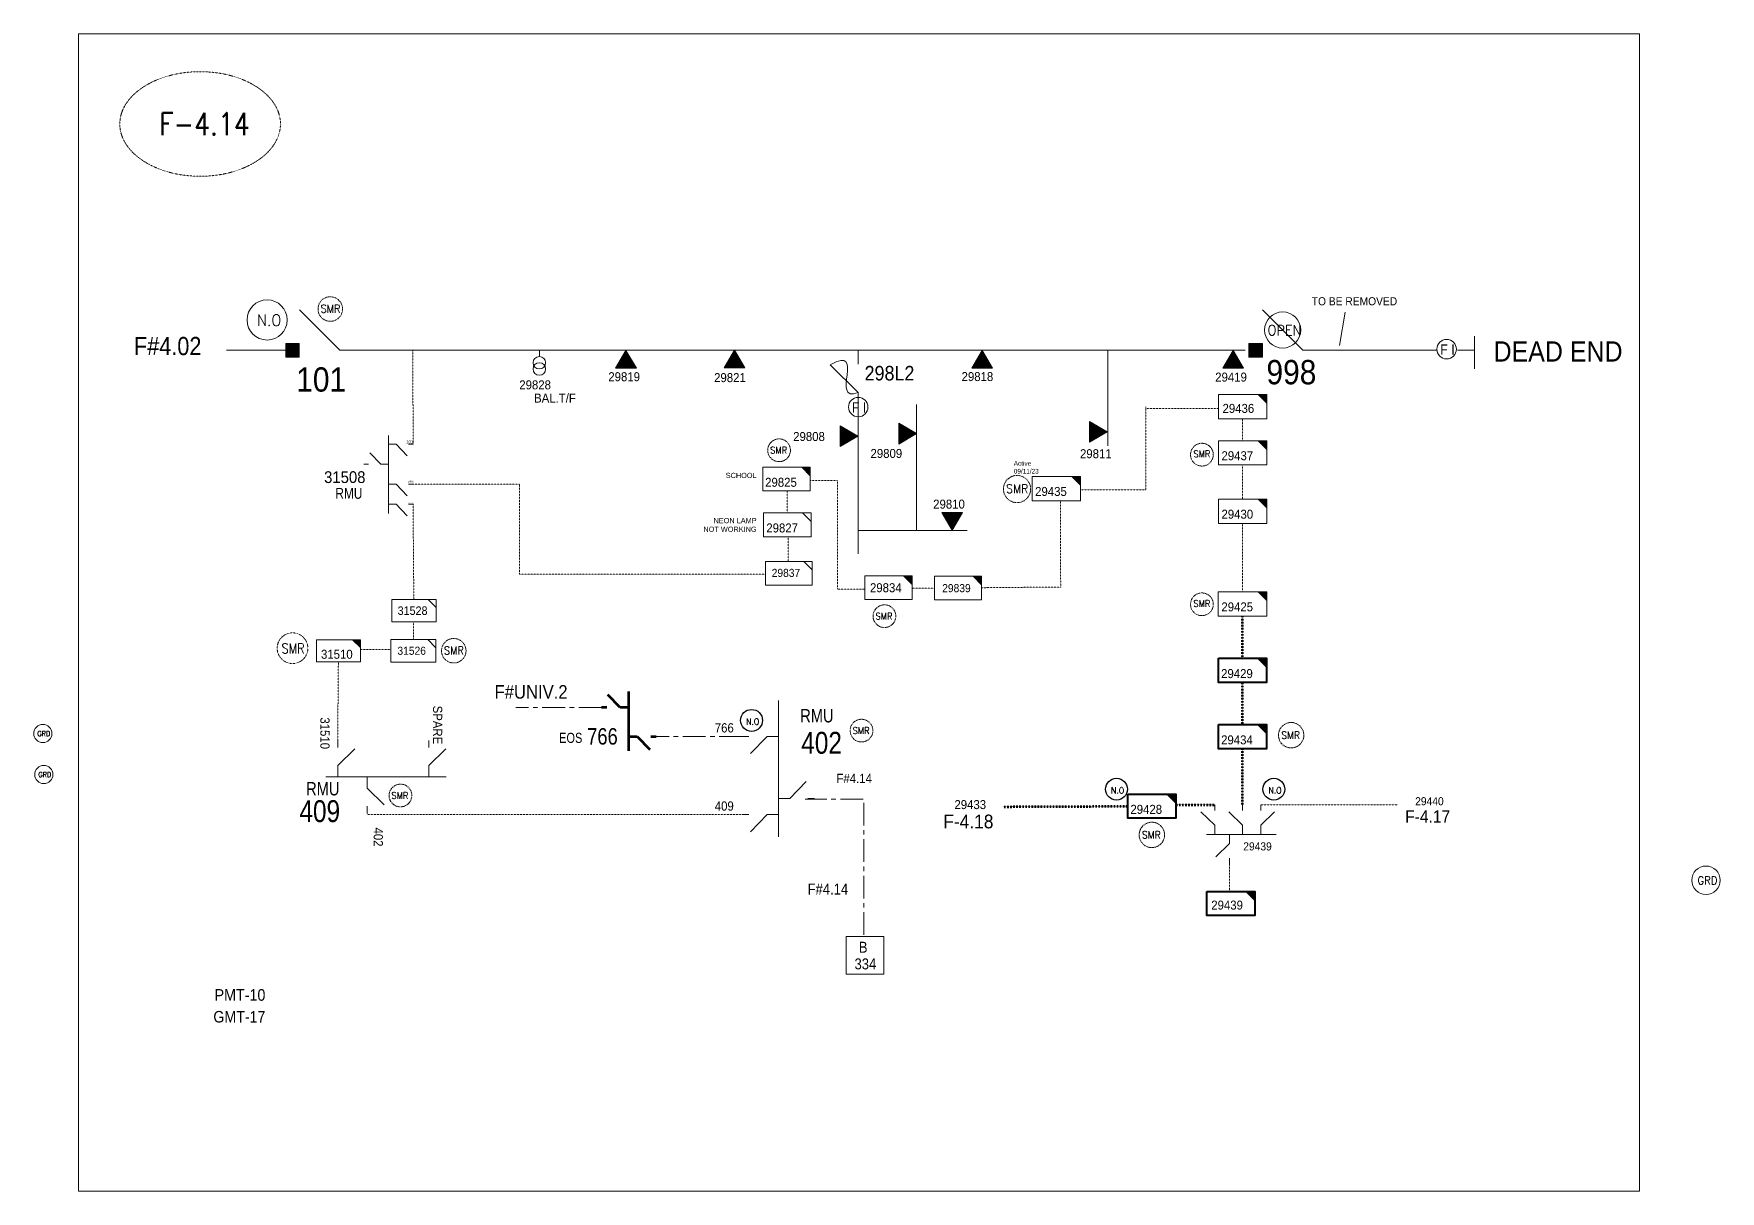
# Model space of a CAD drawing. Header units: metres. Extents: x 65984 to 144644, y -19036 to 23726.
# Drawn here: x 108230 to 110143, y -4088 to -2775 of the extents above; entities that cross this region are included whole.
import ezdxf
from ezdxf.enums import TextEntityAlignment as Align

# ---------------------------------------------------------------- set-up
doc = ezdxf.new("R2010")
doc.units = ezdxf.units.M
doc.header["$MEASUREMENT"] = 0
for name, pattern in [('( Center )', [2, 1.25, -0.25, 0.25, -0.25]), ('DGN Style 3', [0.013877, 0, -0.013877]), ('DGN Style 4', [1.6, 0.8, -0.4, 0, -0.4])]:
    doc.linetypes.add(name, pattern=pattern)
doc.layers.get('0').update_dxf_attribs({"color": 95, "lineweight": 40})
for name, color, linetype, lineweight in [('ABS', 7, 'Continuous', 40), ('ABS NUMBER', 112, 'Continuous', 30), ('d_eos', 111, 'Continuous', 40), ('d_eos no', 121, 'Continuous', 40), ('d_fco', 5, 'Continuous', 40), ('d_fco text', 95, 'Continuous', 40), ('d_oh branch', 94, 'Continuous', 40), ('d_switch', 95, 'Continuous', 40), ('d_tf', 1, 'Continuous', 40), ('d_tf no', 6, 'Continuous', 40), ('d_tf_200', 1, 'Continuous', 40), ('d_ug cable', 95, 'Continuous', 40), ('d_unit sub', 7, 'Continuous', 40), ('EARTH FAULT INDICATOR', 95, 'Continuous', 40), ('FDR  1  16', 234, 'Continuous', 40), ('fedr no', 95, 'Continuous', 40), ('GRID STATION  04', 7, 'Continuous', 40), ('O H MAIN FEEDER', 4, 'Continuous', 100), ('SW N O', 114, 'Continuous', 30)]:
    doc.layers.add(name, color=color, linetype=linetype, lineweight=lineweight)
doc.styles.add('NASKHF', font='naskhf.shx', dxfattribs={"height": 8})
doc.styles.add('Style-Andalus', font='andlso.ttf')
doc.styles.add('Style-Arial', font='arial.ttf')
doc.styles.add('Style-ENGINEERING', font='ENGINEERING.shx')
doc.styles.add('Style-msdefault', font='msdefault.shx')
doc.styles.add('Style-simplex', font='simplex.shx')
doc.styles.add('Style-STANDARD', font='STANDARD.shx')

# ---------------------------------------------------------------- blocks, each defined once
blk = doc.blocks.new('TF_8')
at = {"color": 0, "linetype": 'ByBlock', "lineweight": -2}
blk.add_line((6.3, 4.95), (9.9, 1.35), dxfattribs=at)
blk.add_3dface([(-10.1, 4.95), (9.9, 4.95), (9.9, -5.05), (-10.1, -5.05)], dxfattribs=at)
blk = doc.blocks.new('exist.us-1000kva')
at = {"color": 0, "linetype": 'ByBlock', "lineweight": -2, "flags": 128}
blk.add_lwpolyline([(40, 12.9), (32.8, 20), (40, 20)], close=True, dxfattribs=at)
at = {"color": 0, "linetype": 'ByBlock', "lineweight": -2, "extrusion": (0, 0, -1)}
blk.add_solid([(-40, 12.9), (-32.8, 20), (-40, 20)], dxfattribs=at)
at = {"color": 0, "linetype": 'ByBlock', "lineweight": -2, "xscale": 2, "yscale": 2}
blk.add_blockref('TF_8', (20.2, 10.1), dxfattribs=at)
blk = doc.blocks.new('*U3386')
at = {"layer": 'EARTH FAULT INDICATOR', "color": 2, "linetype": 'Continuous', "lineweight": 13}
blk.add_circle((0.02, 0.13), 4, dxfattribs=at)
at = {"layer": 'EARTH FAULT INDICATOR', "color": 2, "lineweight": 13, "style": 'Style-Andalus', "width": 0.9}
blk.add_text('F I', height=4.234, dxfattribs=at).set_placement((-2.61, 2.11), align=Align.TOP_LEFT)
blk = doc.blocks.new('ABS2_1_1')
at = {"color": 0, "linetype": 'ByBlock', "lineweight": -2, "ltscale": 500}
for q in [(-29900, 43500), (0, 0)]:
    blk.add_line((0, 13600), q, dxfattribs=at)
at = {"color": 0, "linetype": 'ByBlock', "lineweight": -2, "ltscale": 500, "flags": 128}
for points in [[(5000, 43600), (-5000, 43600), (-5000, 53600), (5000, 53600)], [(3791, 49653), (3791, 49653), (3791, 49653)]]:
    blk.add_lwpolyline(points, close=True, dxfattribs=at)
at = {"color": 0, "linetype": 'ByBlock', "lineweight": -2, "ltscale": 500}
for points in [[(5000, 43600), (-5000, 43600), (5000, 53600), (-5000, 53600)], [(3791, 49653), (3791, 49653), (3791, 49653)]]:
    blk.add_solid(points, dxfattribs=at)
blk = doc.blocks.new('*U3387')
at = {"layer": 'd_unit sub', "color": 2, "linetype": 'Continuous', "lineweight": 13, "flags": 128}
blk.add_lwpolyline([(20, 10), (12.8, 10), (20, 2.8)], close=True, dxfattribs=at)
at = {"layer": 'd_unit sub', "color": 2, "linetype": 'Continuous', "lineweight": 13, "extrusion": (0, 0, -1)}
blk.add_solid([(-20, 10), (-12.8, 10), (-20, 2.8)], dxfattribs=at)
at = {"layer": 'd_unit sub', "color": 2, "linetype": 'Continuous', "lineweight": 13, "xscale": 2, "yscale": 2, "zscale": 0.9436441887051116}
blk.add_blockref('TF_8', (0.2, 0.1), dxfattribs=at)
blk = doc.blocks.new('TFU_165')
at = {"layer": 'd_tf_200', "color": 234, "linetype": 'Continuous', "lineweight": 13}
blk.add_line((0, 10), (0, 0), dxfattribs=at)
for centre in [(0, 30), (0, 20)]:
    blk.add_circle(centre, 10, dxfattribs=at)
blk = doc.blocks.new('TRA1_1426')
at = {"layer": 'd_tf', "color": 234, "linetype": 'Continuous', "lineweight": 13, "ltscale": 0.001178, "flags": 128}
blk.add_lwpolyline([(10.1, -17.1), (0.1, -0.1), (-9.9, -17.1)], close=True, dxfattribs=at)
at = {"layer": 'd_tf', "color": 234, "linetype": 'Continuous', "lineweight": 13, "ltscale": 0.001178}
blk.add_solid([(10.1, -17.1), (0.1, -0.1), (-9.9, -17.1)], dxfattribs=at)
blk = doc.blocks.new('TRA1_1425')
at = {"layer": 'd_tf', "color": 234, "linetype": 'Continuous', "lineweight": 13, "ltscale": 0.001178, "xscale": 1.000046566207833, "yscale": 1.000046566207833, "zscale": 1.000046566207833, "rotation": 180}
blk.add_blockref('TRA1_1426', (0, 0), dxfattribs=at)
blk = doc.blocks.new('TRA1_1428')
at = {"layer": 'd_tf', "color": 234, "linetype": 'Continuous', "lineweight": 13, "ltscale": 0.001178, "flags": 128}
blk.add_lwpolyline([(10.1, -17), (0.1, 0), (-9.9, -17)], close=True, dxfattribs=at)
at = {"layer": 'd_tf', "color": 234, "linetype": 'Continuous', "lineweight": 13, "ltscale": 0.001178}
blk.add_solid([(10.1, -17), (0.1, 0), (-9.9, -17)], dxfattribs=at)
blk = doc.blocks.new('TRA1_1427')
at = {"layer": 'd_tf', "color": 234, "linetype": 'Continuous', "lineweight": 13, "ltscale": 0.001178, "xscale": 1.000046566207833, "yscale": 1.000046566207833, "zscale": 1.000046566207833, "rotation": 180}
blk.add_blockref('TRA1_1428', (0, 0), dxfattribs=at)
blk = doc.blocks.new('*U1012')
at = {"layer": 'd_fco', "color": 7, "linetype": 'Continuous', "lineweight": 13}
blk.add_line((-4.6, 4.21), (-10.13, 4.21), dxfattribs=at)
at = {"layer": 'd_fco', "color": 7, "linetype": 'Continuous', "lineweight": 13, "flags": 128}
blk.add_lwpolyline([(13.02, 4.21), (7.07, 4.21), (-4.4, -7.26)], dxfattribs=at)
at = {"layer": 'd_fco', "color": 7, "linetype": 'Continuous', "lineweight": 13}
blk.add_open_spline([(-4.4, -7.26), (-13, 7.69), (11.58, -7.67), (7.07, 4.21)], degree=3, dxfattribs=at)
blk = doc.blocks.new('TRA1_1430')
at = {"layer": 'd_tf', "color": 234, "linetype": 'Continuous', "lineweight": 13, "ltscale": 0.001178, "flags": 128}
blk.add_lwpolyline([(10.1, -17.1), (0.1, -0.1), (-9.9, -17.1)], close=True, dxfattribs=at)
at = {"layer": 'd_tf', "color": 234, "linetype": 'Continuous', "lineweight": 13, "ltscale": 0.001178}
blk.add_solid([(10.1, -17.1), (0.1, -0.1), (-9.9, -17.1)], dxfattribs=at)
blk = doc.blocks.new('TRA1_1429')
at = {"layer": 'd_tf', "color": 234, "linetype": 'Continuous', "lineweight": 13, "ltscale": 0.001178, "xscale": 1.000046566207833, "yscale": 1.000046566207833, "zscale": 1.000046566207833, "rotation": 180}
blk.add_blockref('TRA1_1430', (0, 0), dxfattribs=at)
blk = doc.blocks.new('*U3476')
at = {"layer": 'd_eos', "color": 7, "linetype": 'Continuous', "lineweight": 211, "ltscale": 1.323664}
for p, q in [((-4.65, 7.44), (-11.44, 14.45)), ((0, -16.16), (0, 16.17)), ((-12.09, 7.44), (-14.92, 7.44)), ((0, 7.44), (-4.65, 7.44)), ((0, -8.41), (4.65, -8.41)), ((4.65, -8.41), (11.45, -15.42)), ((12.09, -8.41), (14.92, -8.41))]:
    blk.add_line(p, q, dxfattribs=at)
blk = doc.blocks.new('*U3814')
at = {"layer": 'SW N O', "color": 94, "lineweight": 13}
blk.add_circle((0, 0), 16.8, dxfattribs=at)
at = {"layer": 'SW N O', "color": 94, "lineweight": 13, "style": 'Style-STANDARD'}
blk.add_text('N.O', height=9.6, dxfattribs=at).set_placement((1.7, -0.2), align=Align.MIDDLE_CENTER)
blk = doc.blocks.new('*U3529')
at = {"layer": 'SW N O', "color": 3}
blk.add_circle((0, 0), 16.8, dxfattribs=at)
at = {"layer": 'SW N O', "color": 3, "insert": (1.7, -1.8), "char_height": 9.6, "attachment_point": 5, "line_spacing_factor": 0.6, "style": 'Style-STANDARD'}
blk.add_mtext('N.O', dxfattribs=at)
blk = doc.blocks.new('*U4154')
at = {"layer": 'SW N O', "color": 2, "lineweight": 13}
blk.add_circle((0, 0), 16.8, dxfattribs=at)
at = {"layer": 'SW N O', "color": 2, "lineweight": 13, "style": 'Style-STANDARD'}
blk.add_text('GRD', height=9.6, dxfattribs=at).set_placement((1.7, -0.2), align=Align.MIDDLE_CENTER)
blk = doc.blocks.new('*U4236')
at = {"layer": 'SW N O', "color": 5, "lineweight": 13}
blk.add_circle((0, 0), 16.8, dxfattribs=at)
at = {"layer": 'SW N O', "color": 5, "lineweight": 13, "style": 'Style-STANDARD'}
blk.add_text('OPEN', height=9.6, dxfattribs=at).set_placement((1.7, -0.2), align=Align.MIDDLE_CENTER)
blk = doc.blocks.new('*U4323')
at = {"layer": 'SW N O', "color": 5, "lineweight": 13}
blk.add_circle((0, 0), 16.8, dxfattribs=at)
at = {"layer": 'SW N O', "color": 5, "lineweight": 13, "style": 'Style-STANDARD'}
blk.add_text('GRD', height=9.6, dxfattribs=at).set_placement((1.7, -0.2), align=Align.MIDDLE_CENTER)

msp = doc.modelspace()

# ---------------------------------------------------------------- linework, layer by layer
at = {"layer": 'd_eos', "color": 7, "linetype": 'Continuous', "lineweight": 13, "ltscale": 1.191298}
for p, q in [((108632.3, -3319.4), (108632.3, -3230.7)), ((108623.6, -3263.4), (108611, -3250.3)), ((108632.3, -3240.7), (108641, -3240.7)), ((108641, -3240.7), (108653.7, -3253.8)), ((108654.9, -3240.7), (108660.2, -3240.7)), ((108609.8, -3263.4), (108604.5, -3263.4)), ((108632.3, -3263.4), (108623.6, -3263.4)), ((108632.3, -3286), (108641, -3286)), ((108641, -3286), (108653.7, -3299.1)), ((108654.9, -3286), (108660.2, -3286)), ((108632.3, -3308.7), (108641, -3308.7)), ((108641, -3308.7), (108653.7, -3321.8)), ((108654.9, -3308.7), (108660.2, -3308.7))]:
    msp.add_line(p, q, dxfattribs=at)
at = {"layer": 'd_eos', "color": 7, "linetype": 'Continuous', "lineweight": 13, "ltscale": 1.761797}
for p, q in [((109074.6, -3686.1), (109074.6, -3531.3)), ((109041.2, -3572.2), (109033.4, -3572.2)), ((109061.7, -3572.2), (109043, -3591.5)), ((109074.6, -3572.2), (109061.7, -3572.2)), ((109087.4, -3642.4), (109106.2, -3623.1)), ((109074.6, -3642.4), (109087.4, -3642.4)), ((109108, -3642.4), (109115.7, -3642.4)), ((109041.2, -3660.8), (109033.4, -3660.8)), ((109061.8, -3660.8), (109043, -3680.2)), ((109074.6, -3660.8), (109061.8, -3660.8))]:
    msp.add_line(p, q, dxfattribs=at)
at = {"layer": 'd_eos', "color": 2, "linetype": 'Continuous', "lineweight": 13, "ltscale": 1.761797}
for p, q in [((108574.7, -3584.5), (108574.7, -3576.7)), ((108678, -3584.5), (108678, -3576.7)), ((108574.7, -3605), (108594, -3586.3)), ((108678, -3605.1), (108697.3, -3586.3)), ((108574.7, -3617.9), (108574.7, -3605)), ((108678, -3617.9), (108678, -3605.1)), ((108561.4, -3617.9), (108697.7, -3617.9)), ((108608.2, -3617.9), (108608.2, -3630.7)), ((108608.2, -3630.7), (108627.5, -3649.5)), ((108608.2, -3651.3), (108608.2, -3659))]:
    msp.add_line(p, q, dxfattribs=at)
at = {"layer": 'd_eos', "color": 2, "linetype": 'Continuous', "lineweight": 13, "ltscale": 1.429557}
for p, q in [((109569.6, -3656.1), (109569.6, -3649.8)), ((109601.1, -3656.1), (109601.1, -3649.8)), ((109621.8, -3656.1), (109621.8, -3649.8)), ((109586.3, -3710.3), (109586.3, -3716.6))]:
    msp.add_line(p, q, dxfattribs=at)
at = {"layer": 'd_eos', "color": 7, "linetype": 'Continuous', "lineweight": 13, "ltscale": 1.429557}
for p, q in [((109569.6, -3672.8), (109553.9, -3657.5)), ((109569.6, -3683.2), (109569.6, -3672.8)), ((109601.1, -3672.8), (109585.4, -3657.5)), ((109601.1, -3683.2), (109601.1, -3672.8)), ((109621.8, -3672.8), (109637.5, -3657.5)), ((109621.8, -3683.2), (109621.8, -3672.8)), ((109639.1, -3683.2), (109560.3, -3683.2)), ((109586.3, -3683.2), (109586.3, -3693.6)), ((109586.3, -3693.6), (109570.6, -3708.8))]:
    msp.add_line(p, q, dxfattribs=at)
at = {"layer": 'd_oh branch', "color": 234, "linetype": 'Continuous', "lineweight": 13}
for p, q in [((109448.1, -3242.6), (109448.1, -3134.1)), ((109165.2, -3365.1), (109165.2, -3193.1)), ((109231.3, -3195.7), (109231.3, -3338.4)), ((109288.9, -3338.4), (109164.7, -3338.4))]:
    msp.add_line(p, q, dxfattribs=at)
at = {"layer": 'd_ug cable', "color": 30, "linetype": 'Continuous', "lineweight": 0}
msp.add_line((109717.6, -3090.8), (109711.1, -3128.7), dxfattribs=at)
at = {"layer": 'd_ug cable', "color": 234, "linetype": 'DGN Style 3', "lineweight": 13}
for p, q in [((109573.7, -3200), (109491, -3200)), ((109491.4, -3292.3), (109491.5, -3198.3)), ((109601.2, -3236.6), (109601.2, -3211.8)), ((109601.2, -3302.9), (109601.2, -3264.1)), ((108780.8, -3286), (108660.2, -3286)), ((108780.8, -3286), (108780.8, -3387.9)), ((109141.5, -3281.8), (109110.7, -3281.8)), ((109141.5, -3281.8), (109141.5, -3405)), ((109084.7, -3293.6), (109084.7, -3318.3)), ((109491.4, -3292.3), (109417.4, -3292.3)), ((109085.7, -3345.7), (109085.7, -3373.9)), ((109601.2, -3408.1), (109601.2, -3330.4)), ((109059.8, -3387.9), (108780.8, -3387.9)), ((109172.6, -3405), (109141.5, -3405)), ((109251.7, -3403.8), (109226.3, -3404)), ((109394.8, -3402.6), (109305.1, -3403.4)), ((108608.2, -3660.8), (109035.7, -3660.8))]:
    msp.add_line(p, q, dxfattribs=at)
at = {"layer": 'd_ug cable', "color": 234, "linetype": 'DGN Style 3', "lineweight": 100}
for p, q in [((109601.1, -3483.5), (109601.1, -3435.6)), ((109601.1, -3558.7), (109601.1, -3510.8)), ((109601.1, -3649.8), (109601.1, -3586))]:
    msp.add_line(p, q, dxfattribs=at)
at = {"layer": 'd_ug cable', "color": 3, "linetype": 'DGN Style 3', "lineweight": 13}
msp.add_line((109777.4, -3649.5), (109621.8, -3649.8), dxfattribs=at)
at = {"layer": 'd_ug cable', "color": 241, "linetype": 'DGN Style 3', "lineweight": 13}
msp.add_line((109586.2, -3748), (109586.3, -3716.6), dxfattribs=at)
at = {"layer": 'd_ug cable', "color": 234, "linetype": 'DGN Style 3', "lineweight": 13, "flags": 128}
for points in [[(108659.8, -3134.1), (108659.8, -3134.1), (108660.4, -3240.6)], [(108661.1, -3416.9), (108661.1, -3416.9), (108660.2, -3308.7)], [(109394.8, -3402.6), (109394.6, -3304.2)], [(108660.7, -3442.1), (108660.7, -3442.1), (108660.7, -3462.2)], [(108635, -3473.4), (108635, -3473.4), (108600.4, -3473.4)], [(108574.7, -3577.8), (108575.5, -3487.4)], [(108608.2, -3660.8), (108608.2, -3660.8), (108608.2, -3656.1)]]:
    msp.add_lwpolyline(points, dxfattribs=at)
at = {"layer": 'd_ug cable', "color": 234, "linetype": 'DGN Style 3', "lineweight": 100, "flags": 128}
for points in [[(109329.6, -3651.8), (109470.9, -3651.2)], [(109525.5, -3649.5), (109569.6, -3649.8)]]:
    msp.add_lwpolyline(points, dxfattribs=at)
at = {"layer": 'd_ug cable', "color": 2, "linetype": 'DGN Style 4', "lineweight": 13}
for centre, radius in [((108566.3, -3087.3), 13.9), ((109075.4, -3247.5), 12.9), ((109555, -3252.5), 12.9), ((109345.3, -3291.5), 15.4), ((109194.9, -3435.7), 12.9), ((109555, -3422.2), 12.9), ((108706.4, -3474.9), 13.9), ((109168.9, -3565.5), 12.9), ((109656.2, -3570.7), 14.4), ((108645.9, -3639.1), 12.9), ((109498.2, -3683.8), 14.4)]:
    msp.add_circle(centre, radius, dxfattribs=at)
at = {"layer": 'd_ug cable', "color": 2, "linetype": 'DGN Style 3', "lineweight": 13}
msp.add_circle((108523.5, -3472), 17.4, dxfattribs=at)
at = {"layer": 'FDR  1  16', "color": 234, "linetype": '( Center )', "lineweight": 13, "ltscale": 20.699815, "flags": 128}
for points in [[(108874, -3539.3), (108776.7, -3539.3)], [(109033.4, -3572.2), (108936.1, -3572.2)], [(109170.8, -3643.2), (109104.8, -3643.2)], [(109171.6, -3797.3), (109171.6, -3644.1)]]:
    msp.add_lwpolyline(points, dxfattribs=at)
at = {"layer": 'fedr no', "color": 82, "linetype": 'DGN Style 3', "lineweight": 13, "true_color": 0x1dc70e}
msp.add_ellipse((108418.7, -2877.4), major_axis=(91.1, 0), ratio=0.651175, dxfattribs=at)
at = {"layer": 'GRID STATION  04', "color": 234, "linetype": 'Continuous', "lineweight": 13, "ltscale": 1.457189, "flags": 128}
msp.add_lwpolyline([(109194.3, -3841.8), (109194.3, -3799.1), (109151.6, -3799.1), (109151.6, -3841.8)], close=True, dxfattribs=at)
at = {"layer": 'O H MAIN FEEDER', "color": 234, "lineweight": 13, "ltscale": 1.375209}
msp.add_line((109864, -3118.1), (109864, -3155.1), dxfattribs=at)
at = {"layer": 'O H MAIN FEEDER', "color": 140, "lineweight": 13, "ltscale": 0.861012, "flags": 128}
msp.add_lwpolyline([(110051.4, -2775), (108280.6, -2775), (108280.6, -4088), (110051.4, -4088)], close=True, dxfattribs=at)
at = {"layer": 'O H MAIN FEEDER', "color": 1, "lineweight": 13, "ltscale": 1.375209, "flags": 128}
msp.add_lwpolyline([(108515.5, -3134.1), (108448.5, -3134.1)], dxfattribs=at)
at = {"layer": 'O H MAIN FEEDER', "color": 234, "lineweight": 13, "ltscale": 1.375209, "flags": 128}
for points in [[(109604.2, -3134.1), (108586.1, -3134.1)], [(109821.8, -3134.1), (109688.4, -3134.1)], [(109864, -3134), (109844.9, -3134)]]:
    msp.add_lwpolyline(points, dxfattribs=at)

# ---------------------------------------------------------------- block references
at = {"layer": 'ABS', "color": 2, "linetype": 'Continuous', "lineweight": 13, "ltscale": 2.289312, "xscale": 0.001533840908890039, "yscale": -0.001533840908890039, "zscale": 0.001015758403813124, "rotation": 270.0000000000002}
msp.add_blockref('ABS2_1_1', (108598, -3134.1), dxfattribs=at)
at = {"layer": 'ABS', "color": 7, "linetype": 'Continuous', "lineweight": 13, "ltscale": 2.289312, "xscale": 0.001533840908890039, "yscale": -0.001533840908890039, "zscale": 0.001015758403813124, "rotation": 270.0000000000002}
msp.add_blockref('ABS2_1_1', (109690.5, -3134.1), dxfattribs=at)
at = {"layer": 'd_eos', "color": 7, "linetype": 'Continuous', "lineweight": 211, "ltscale": 1.323664, "xscale": 2.0736, "yscale": 2.0736, "zscale": 2.0736}
msp.add_blockref('*U3476', (108904.9, -3554.8), dxfattribs=at)
at = {"layer": 'd_fco', "color": 7, "linetype": 'Continuous', "lineweight": 13, "xscale": 2.7599616, "yscale": 2.7599616, "zscale": 2.7599616, "rotation": 269.9999999995591}
msp.add_blockref('*U1012', (109153.5, -3162.6), dxfattribs=at)
at = {"layer": 'd_tf', "color": 234, "linetype": 'Continuous', "lineweight": 13, "ltscale": 0.001178}
for name, p, xscale, yscale, zscale, rotation in [('TRA1_1425', (108901.6, -3134.1), 1.177847468301097, 1.177847468301097, 1.177847468301097, 180), ('TRA1_1425', (109024.6, -3133.7), 1.177847468301097, 1.177847468301097, 1.177847468301097, 180), ('TRA1_1425', (109305.6, -3134.2), 1.177847468301097, 1.177847468301097, 1.177847468301097, 180), ('TRA1_1429', (109590.3, -3134.2), 1.177847468301283, 1.177847468301283, 1.177847468301283, 180), ('TRA1_1425', (109164.7, -3231.4), 1.177847468301097, 1.177847468301097, 1.177847468301097, 89.99999999999999), ('TRA1_1425', (109231.4, -3228.5), 1.177847468301097, 1.177847468301097, 1.177847468301097, 89.99999999999999), ('TRA1_1425', (109447.6, -3226.6), 1.177847468301097, 1.177847468301097, 1.177847468301097, 89.99999999999999)]:
    msp.add_blockref(name, p, dxfattribs=dict(at, xscale=xscale, yscale=yscale, zscale=zscale, rotation=rotation))
at = {"layer": 'd_tf', "color": 234, "linetype": 'Continuous', "lineweight": 13, "ltscale": 0.001178, "xscale": 1.177847468301097, "yscale": 1.177847468301097, "zscale": 1.177847468301097}
msp.add_blockref('TRA1_1427', (109271.9, -3338.1), dxfattribs=at)
at = {"layer": 'd_tf_200', "color": 234, "linetype": 'Continuous', "lineweight": 13, "xscale": 0.7067084809806582, "yscale": 0.7067084809806582, "zscale": 0.7067084809806582, "rotation": 179.9999999999998}
msp.add_blockref('TFU_165', (108803.5, -3134.1), dxfattribs=at)
at = {"layer": 'd_unit sub', "color": 234, "linetype": 'Continuous', "lineweight": 13, "rotation": 359.9999999999999}
for name, p, xscale, yscale, zscale in [('exist.us-1000kva', (109573.7, -3211.8), 1.374403053621109, 1.374403053621109, 1.177847468301097), ('exist.us-1000kva', (109573.7, -3330.4), 1.374403053621109, 1.374403053621109, 1.177847468301097), ('TF_8', (109086.7, -3386.9), 2.663444828520742, 2.663444828520742, 1.060062721470987), ('exist.us-1000kva', (109251.7, -3417.1), 1.333703292195567, 1.333703292195567, 1.060062721470987), ('TF_8', (108661.4, -3429.4), 2.515061822572324, 2.515061822572324, 0.9540564493238888)]:
    msp.add_blockref(name, p, dxfattribs=dict(at, xscale=xscale, yscale=yscale, zscale=zscale))
at = {"layer": 'd_unit sub', "color": 2, "linetype": 'Continuous', "lineweight": 13, "zscale": 1.177847468301097, "rotation": 359.9999999999999}
for p, xscale, yscale in [((109573.7, -3264.1), 1.374403053621109, 1.374403053621109), ((109057, -3293.6), 1.341708889070366, 1.341708889070366), ((109362.3, -3304.7), 1.374403053621109, 1.374403053621109), ((109172.6, -3416.8), 1.341708889070366, 1.341708889070366), ((109573.6, -3435.6), 1.374403053621109, 1.374403053621109)]:
    msp.add_blockref('exist.us-1000kva', p, dxfattribs=dict(at, xscale=xscale, yscale=yscale))
at = {"layer": 'd_unit sub', "color": 234, "linetype": 'Continuous', "lineweight": 13, "xscale": 2.714039739961672, "yscale": 2.714039739961672, "zscale": 1.177847468301097}
msp.add_blockref('TF_8', (109085, -3331.8), dxfattribs=at)
at = {"layer": 'd_unit sub', "color": 2, "linetype": 'Continuous', "lineweight": 13}
for name, p, xscale, yscale, zscale in [('*U3387', (108575.5, -3474.9), 1.248190242041721, 1.248190242041721, 1.248190242041721), ('TF_8', (108660.9, -3474.9), 2.557610331305297, 2.557610331305297, 1.060062721470987)]:
    msp.add_blockref(name, p, dxfattribs=dict(at, xscale=xscale, yscale=yscale, zscale=zscale))
at = {"layer": 'd_unit sub', "color": 234, "linetype": 'Continuous', "lineweight": 40, "xscale": 1.365270248950201, "yscale": 1.365270248950201, "zscale": 1.177847468301097, "rotation": 359.9999999999999}
for p in [(109573.8, -3510.8), (109560.6, -3775.3)]:
    msp.add_blockref('exist.us-1000kva', p, dxfattribs=at)
at = {"layer": 'd_unit sub', "color": 2, "linetype": 'Continuous', "lineweight": 40, "xscale": 1.365270248950201, "yscale": 1.365270248950201, "zscale": 1.177847468301097, "rotation": 359.9999999999999}
for p in [(109573.8, -3586), (109470.9, -3664.8)]:
    msp.add_blockref('exist.us-1000kva', p, dxfattribs=at)
at = {"layer": 'EARTH FAULT INDICATOR', "color": 2, "linetype": 'Continuous', "lineweight": 13, "xscale": 2.7599616, "yscale": 2.7599616, "zscale": 2.7599616}
for p in [(109832.5, -3133.2), (109165.1, -3198.9)]:
    msp.add_blockref('*U3386', p, dxfattribs=at)
at = {"layer": 'SW N O', "color": 94, "lineweight": 13, "xscale": 1.354260115110298, "yscale": 1.354260115110298, "zscale": 1.354260115110298}
msp.add_blockref('*U3814', (108494.7, -3099.7), dxfattribs=at)
at = {"layer": 'SW N O', "color": 5, "lineweight": 13}
for name, p, xscale, yscale, zscale in [('*U4236', (109646.6, -3111.1), 1.218834103599268, 1.218834103599268, 1.218834103599268), ('*U4323', (110126.8, -3735.2), 0.9604349965019509, 0.9604349965019509, 0.9604349965019509)]:
    msp.add_blockref(name, p, dxfattribs=dict(at, xscale=xscale, yscale=yscale, zscale=zscale))
at = {"layer": 'SW N O', "color": 3, "xscale": 0.7387984445287802, "yscale": 0.7387984445287802, "zscale": 0.7387984445287802}
for p in [(109044.2, -3553.9), (109458.1, -3632), (109636.6, -3632)]:
    msp.add_blockref('*U3529', p, dxfattribs=at)
at = {"layer": 'SW N O', "color": 2, "lineweight": 13, "xscale": 0.6153359990253562, "yscale": 0.6153359990253562, "zscale": 0.6153359990253562}
for p in [(108240.3, -3568.8), (108241.4, -3615.3)]:
    msp.add_blockref('*U4154', p, dxfattribs=at)

# ---------------------------------------------------------------- texts
at = {"layer": 'ABS NUMBER', "color": 2, "lineweight": 13, "style": 'Style-Arial', "width": 0.88}
for height, p in [(27.6, (108527.7, -3153.4)), (3.38, (108652.4, -3236.3))]:
    msp.add_text('101', height=height, dxfattribs=at).set_placement(p, align=Align.TOP_LEFT)
at = {"layer": 'ABS NUMBER', "color": 7, "lineweight": 13, "style": 'Style-Arial', "width": 0.88}
msp.add_text('998', height=27.6, dxfattribs=at).set_placement((109628.2, -3145.1), align=Align.TOP_LEFT)
at = {"layer": 'd_eos no', "color": 7, "linetype": 'Continuous', "lineweight": 13, "ltscale": 0.81, "style": 'Style-msdefault', "width": 0.818182}
msp.add_text('RMU', height=12.3, dxfattribs=at).set_placement((108572.1, -3290.2), align=Align.TOP_LEFT)
at = {"layer": 'd_eos no', "color": 2, "linetype": 'Continuous', "lineweight": 13, "style": 'Style-msdefault'}
for s, height, width, p in [('RMU', 15.18, 0.818182, (109137.2, -3541)), ('402', 24.84, 0.833333, (109146.7, -3566.9))]:
    msp.add_text(s, height=height, dxfattribs=dict(at, width=width)).set_placement(p, align=Align.TOP_RIGHT)
at = {"layer": 'd_eos no', "color": 7, "linetype": 'Continuous', "lineweight": 53, "style": 'Style-msdefault', "width": 0.818182}
msp.add_text('EOS', height=11.4, dxfattribs=at).set_placement((108825.9, -3568), align=Align.TOP_LEFT)
at = {"layer": 'd_eos no', "color": 7, "linetype": 'Continuous', "lineweight": 140, "style": 'Style-msdefault', "width": 0.833333}
msp.add_text('766', height=18.66, dxfattribs=at).set_placement((108857.7, -3562.7), align=Align.TOP_LEFT)
at = {"layer": 'd_eos no', "color": 2, "linetype": 'Continuous', "lineweight": 13, "style": 'Style-msdefault'}
for s, height, width, p in [('RMU', 15.18, 0.818182, (108538.9, -3623.8)), ('409', 24.84, 0.833333, (108531.3, -3644.4))]:
    msp.add_text(s, height=height, dxfattribs=dict(at, width=width)).set_placement(p, align=Align.TOP_LEFT)
at = {"layer": 'd_eos no', "color": 7, "linetype": 'Continuous', "lineweight": 13, "style": 'Style-Arial', "width": 0.88}
msp.add_text('PMT-10', height=13.18, dxfattribs=at).set_placement((108435.1, -3858.7), align=Align.TOP_LEFT)
at = {"layer": 'd_eos no', "color": 7, "linetype": 'Continuous', "lineweight": 13, "insert": (108433.7, -3883.5), "char_height": 13.088, "attachment_point": 1, "style": 'NASKHF'}
msp.add_mtext('\\fArial|b0|i0|c178178|p39;\\H1x;\\W0.88;GMT-17\\P', dxfattribs=at)
at = {"layer": 'd_fco text', "color": 7, "linetype": 'Continuous', "lineweight": 13, "style": 'Style-msdefault', "width": 0.916667}
msp.add_text('298L2', height=16.56, dxfattribs=at).set_placement((109172.4, -3151.8), align=Align.TOP_LEFT)
at = {"layer": 'd_switch', "color": 55, "linetype": 'Continuous', "lineweight": 13, "style": 'Style-ENGINEERING', "width": 0.921053}
for s, height, p in [('DEAD END', 22.99, (110032.1, -3123.9)), ('F#UNIV.2', 15.32, (108835.5, -3513.9))]:
    msp.add_text(s, height=height, dxfattribs=at).set_placement(p, align=Align.TOP_RIGHT)
at = {"layer": 'd_switch', "color": 194, "linetype": 'Continuous', "lineweight": 13, "style": 'Style-ENGINEERING', "width": 0.921053}
for s, rotation, p in [('SPARE', 270, (108693.3, -3581)), ('31510', 269.9925, (108565.5, -3586.4)), ('402', 269.9925, (108626, -3697))]:
    msp.add_text(s, height=10.49, rotation=rotation, dxfattribs=at).set_placement(p, align=Align.TOP_RIGHT)
for s, p in [('766', (109024, -3557.1)), ('F#4.14', (109180.7, -3614.5)), ('409', (109024, -3645.8))]:
    msp.add_text(s, height=10.49, dxfattribs=at).set_placement(p, align=Align.TOP_RIGHT)
at = {"layer": 'd_switch', "color": 2, "linetype": 'Continuous', "lineweight": 13, "char_height": 5.899, "attachment_point": 3, "style": 'NASKHF'}
for s, insert in [('\\FENGINEERING;\\H1x;\\W0.921053;SCHOOL', (109049.9, -3273.1)), ('\\FENGINEERING;\\H1x;\\W0.921053;NEON LAMP \\PNOT WORKING', (109049.9, -3324.3))]:
    msp.add_mtext(s, dxfattribs=dict(at, insert=insert))
at = {"layer": 'd_tf no', "color": 30, "linetype": 'Continuous', "lineweight": 13, "style": 'Style-msdefault', "width": 0.945946}
msp.add_text('TO BE REMOVED', height=9.191, dxfattribs=at).set_placement((109679.6, -3073.9), align=Align.TOP_LEFT)
at = {"layer": 'd_tf no', "color": 1, "linetype": 'Continuous', "lineweight": 13, "ltscale": 0.9, "style": 'Style-simplex', "width": 0.909091}
for height, p in [(8.88, (108566.6, -3087)), (7.56, (109074.9, -3247.5)), (7.56, (109555, -3251.7)), (7.56, (109555, -3421.4)), (7.56, (109194.4, -3435.7)), (8.88, (108706.6, -3474.6)), (7.56, (109168.4, -3565.5)), (7.56, (108645.3, -3639.1))]:
    msp.add_text('SMR', height=height, dxfattribs=at).set_placement(p, align=Align.MIDDLE_CENTER)
at = {"layer": 'd_tf no', "color": 234, "linetype": 'Continuous', "lineweight": 13, "style": 'Style-msdefault', "width": 0.945946}
for s, height, p in [('29828', 10.21, (108780.7, -3168.2)), ('29819', 10.21, (108881.7, -3159)), ('29821', 10.21, (109001.7, -3160)), ('29818', 10.21, (109282.4, -3158.8)), ('29419', 10.21, (109570.1, -3159.4)), ('29436', 10.21, (109578.4, -3194.9)), ('29808', 10.21, (109091.4, -3226.8)), ('29809', 10.21, (109179.1, -3246)), ('29811', 10.21, (109416.7, -3246.3)), ('29810', 10.21, (109250.2, -3303.5)), ('29430', 10.21, (109577.2, -3314.9)), ('29827', 10.21, (109060.9, -3330.5)), ('29837', 9.19, (109067, -3382)), ('29839', 9.19, (109260.4, -3399.3)), ('31528', 9.64, (108642.7, -3424.6))]:
    msp.add_text(s, height=height, dxfattribs=at).set_placement(p, align=Align.TOP_LEFT)
at = {"layer": 'd_tf no', "color": 7, "linetype": 'Continuous', "lineweight": 13, "style": 'Style-msdefault', "width": 0.945946}
for s, height, p in [('BAL.T/F', 10.21, (108797.5, -3183.2)), ('31508', 13.34, (108559.3, -3271.3)), ('29837', 1.85, (108654.5, -3281.9)), ('31528', 1.53, (108654.6, -3306.9))]:
    msp.add_text(s, height=height, dxfattribs=at).set_placement(p, align=Align.TOP_LEFT)
at = {"layer": 'd_tf no', "color": 2, "linetype": 'Continuous', "lineweight": 13, "style": 'Style-msdefault', "width": 0.945946}
for s, height, p in [('29437', 10.21, (109577.2, -3248.6)), ('29825', 10.21, (109059.6, -3278.7)), ('29834', 10.21, (109178.5, -3398.3)), ('31510', 10.21, (108555.8, -3473.8)), ('31526', 9.19, (108642.5, -3470.3))]:
    msp.add_text(s, height=height, dxfattribs=at).set_placement(p, align=Align.TOP_LEFT)
at = {"layer": 'd_tf no', "color": 1, "linetype": 'Continuous', "lineweight": 13, "style": 'Style-simplex', "width": 0.909091}
for height, p in [(9.87, (109345.5, -3291.1)), (8.4, (109655.6, -3570.7)), (8.4, (109497.6, -3683.8))]:
    msp.add_text('SMR', height=height, dxfattribs=at).set_placement(p, align=Align.MIDDLE_CENTER)
at = {"layer": 'd_tf no', "color": 121, "linetype": 'Continuous', "lineweight": 13, "style": 'Style-msdefault', "width": 0.945946}
for s, p in [('29435', (109365.8, -3289.1)), ('29425', (109577.1, -3420))]:
    msp.add_text(s, height=10.21, dxfattribs=at).set_placement(p, align=Align.TOP_LEFT)
at = {"layer": 'd_tf no', "color": 234, "linetype": 'Continuous', "lineweight": 40, "style": 'Style-msdefault', "width": 0.945946}
for s, p in [('29429', (109576.8, -3495.7)), ('29439', (109565.6, -3758.3))]:
    msp.add_text(s, height=10.21, dxfattribs=at).set_placement(p, align=Align.TOP_LEFT)
at = {"layer": 'd_tf no', "color": 2, "linetype": 'Continuous', "lineweight": 40, "style": 'Style-msdefault', "width": 0.945946}
for s, p in [('29434', (109576.8, -3570.9)), ('29428', (109473.9, -3649.7))]:
    msp.add_text(s, height=10.21, dxfattribs=at).set_placement(p, align=Align.TOP_LEFT)
at = {"layer": 'd_tf no', "color": 7, "linetype": 'Continuous', "lineweight": 40, "style": 'Style-msdefault', "width": 0.945946}
for s, height, p in [('29433', 10.21, (109274.3, -3644.3)), ('29440', 9.19, (109796.9, -3641)), ('29439', 9.19, (109601.9, -3692.2))]:
    msp.add_text(s, height=height, dxfattribs=at).set_placement(p, align=Align.TOP_LEFT)
at = {"layer": 'd_tf no', "color": 55, "linetype": 'Continuous', "lineweight": 13, "style": 'Style-msdefault', "width": 0.945946}
for s, height, p in [('F-4.18', 15.54, (109261.7, -3660.8)), ('F-4.17', 13.99, (109785.5, -3655.9))]:
    msp.add_text(s, height=height, dxfattribs=at).set_placement(p, align=Align.TOP_LEFT)
at = {"layer": 'd_tf no', "color": 121, "linetype": 'DGN Style 3', "lineweight": 13, "insert": (109341.6, -3259.8), "char_height": 5.283, "attachment_point": 1, "style": 'NASKHF'}
msp.add_mtext('\\Fmsdefault;\\H1x;\\W0.945946;Active \\P09/11/23', dxfattribs=at)
at = {"layer": 'd_tf no', "color": 1, "linetype": 'Continuous', "lineweight": 40, "ltscale": 0.9, "insert": (108524.2, -3472.3), "char_height": 11.363, "attachment_point": 5, "line_spacing_factor": 1.2, "style": 'Style-STANDARD'}
msp.add_mtext('\\H1x;\\W0.909091;SMR\\P', dxfattribs=at)
at = {"layer": 'fedr no', "color": 6, "linetype": 'Continuous', "lineweight": 13, "style": 'Style-STANDARD', "width": 0.909091}
msp.add_text('F-4.14', height=25.36, dxfattribs=at).set_placement((108423.6, -2877.4), align=Align.MIDDLE_CENTER)
at = {"layer": 'GRID STATION  04', "color": 55, "linetype": 'Continuous', "lineweight": 13, "style": 'Style-msdefault', "width": 0.888889}
msp.add_text('F#4.02', height=20.66, dxfattribs=at).set_placement((108343.7, -3139.6))
at = {"layer": 'GRID STATION  04', "color": 3, "linetype": 'Continuous', "lineweight": 13, "style": 'Style-msdefault', "width": 0.888889}
msp.add_text('F#4.14', height=12.42, dxfattribs=at).set_placement((109107.8, -3751.4))
at = {"layer": 'GRID STATION  04', "color": 234, "linetype": 'Continuous', "lineweight": 13, "style": 'Style-msdefault', "width": 0.888889}
for s, height, p in [('B', 12.4, (109175.7, -3805)), ('334', 12.42, (109185.6, -3823.9))]:
    msp.add_text(s, height=height, dxfattribs=at).set_placement(p, align=Align.TOP_RIGHT)

doc.saveas('drawing.dxf')
